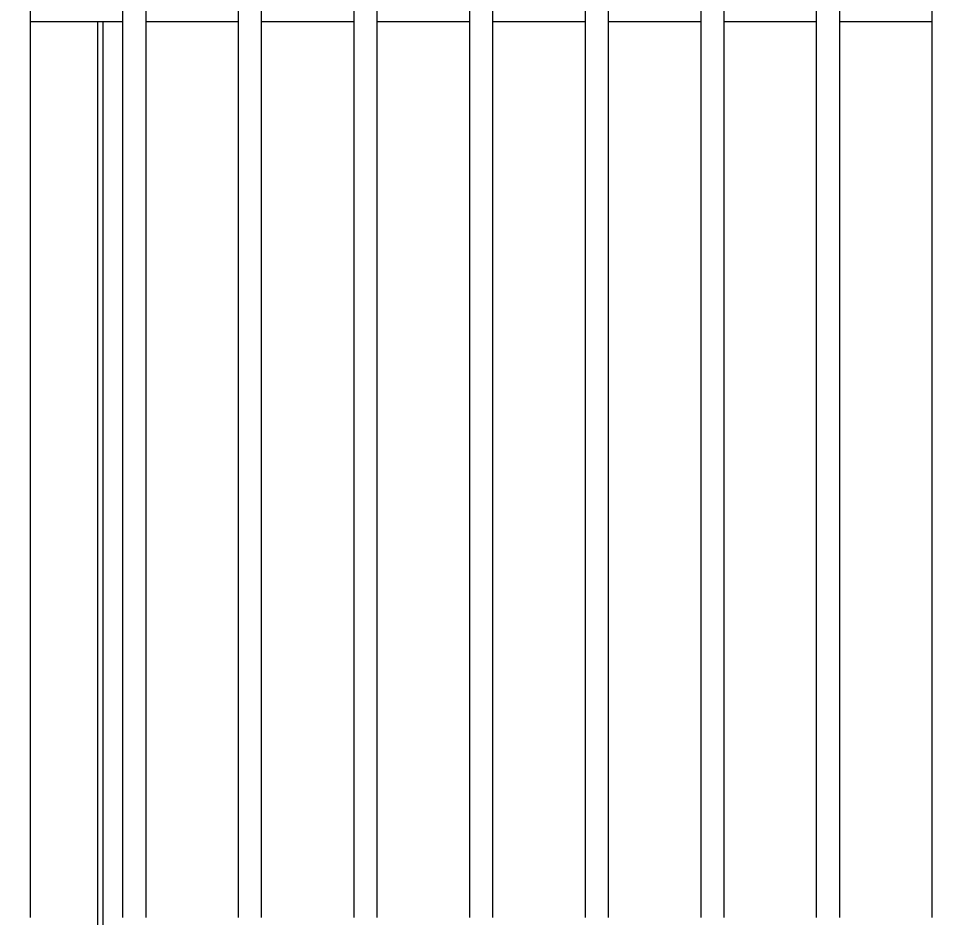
# Model space of a CAD drawing. Header units: metres. Extents: x -101133.8 to -101066.7, y -24899.3 to -24824.7.
# Drawn here: x -101102.4153 to -101102.3353, y -24841.4292 to -24841.3515 of the extents above; entities that cross this region are included whole.
import ezdxf

# ---------------------------------------------------------------- set-up
doc = ezdxf.new("R2010")
doc.units = ezdxf.units.M
doc.header["$LTSCALE"] = 0.2
doc.header["$PDSIZE"] = -5
doc.layers.add('CMT-COTATION DIVERS', color=1, linetype='Continuous')
doc.layers.add('CMT-CVC-MATERIEL', color=30, linetype='Continuous')
doc.styles.get("Standard").update_dxf_attribs({"font": 'arial.ttf'})
doc.dimstyles.get("Standard").update_dxf_attribs({"dimtxt": 0.18, "dimasz": 0.18, "dimexe": 0.18, "dimexo": 0.0625, "dimgap": 0.09, "dimtad": 0, "dimtih": 1, "dimtoh": 1, "dimdec": 4, "dimzin": 0, "dimdsep": 46, "dimtxsty": 'Standard', "dimcen": 0.09, "dimadec": 0, "dimazin": 0, "dimtfac": 1, "dimtdec": 4, "dimtofl": 0, "dimtmove": 0, "dimatfit": 3, "dimfxl": 1, "dimtolj": 1, "dimtzin": 0, "dimarcsym": 0})

# ---------------------------------------------------------------- blocks, each defined once
blk = doc.blocks.new('Cassette 600x600')
at = {"linetype": 'Continuous', "lineweight": 13}
for p, q in [((-20143.73, 187.005), (-20417.73, 187.005)), ((-20340.23, 179.005), (-20340.23, 187.005)), ((-20443.73, 181.155), (-20340.23, 181.155)), ((-20443.73, 180.695), (-20340.23, 180.695)), ((-20143.73, 179.005), (-20417.73, 179.005)), ((-20143.73, 177.005), (-20417.73, 177.005)), ((-20340.23, 169.005), (-20340.23, 177.005)), ((-20143.73, 169.005), (-20417.73, 169.005)), ((-20143.73, 167.005), (-20417.73, 167.005)), ((-20340.23, 159.005), (-20340.23, 167.005)), ((-20143.73, 159.005), (-20417.73, 159.005)), ((-20143.73, 157.005), (-20417.73, 157.005)), ((-20340.23, 149.005), (-20340.23, 157.005)), ((-20143.73, 149.005), (-20417.73, 149.005)), ((-20143.73, 147.005), (-20417.73, 147.005)), ((-20340.23, 139.005), (-20340.23, 147.005)), ((-20143.73, 139.005), (-20417.73, 139.005)), ((-20143.73, 137.005), (-20417.73, 137.005)), ((-20340.23, 129.005), (-20340.23, 137.005)), ((-20143.73, 129.005), (-20417.73, 129.005)), ((-20143.73, 127.005), (-20417.73, 127.005)), ((-20340.23, 119.005), (-20340.23, 127.005)), ((-20143.73, 119.005), (-20417.73, 119.005)), ((-20143.73, 117.005), (-20417.73, 117.005)), ((-20340.23, 109.005), (-20340.23, 117.005)), ((-20143.73, 109.005), (-20417.73, 109.005))]:
    blk.add_line(p, q, dxfattribs=at)
blk = doc.blocks.new('COT-45')
at = {"color": 0}
for p, q in [((0, -1), (0, 1)), ((-1, 0), (1, 0))]:
    blk.add_line(p, q, dxfattribs=at)
at = {"color": 0, "const_width": 0.4}
blk.add_lwpolyline([(-0.4419, -0.4419), (0.4419, 0.4419)], dxfattribs=at)
blk = doc.blocks.new('*D100')
at = {"layer": 'CMT-COTATION DIVERS', "color": 0, "lineweight": -2}
for p, q in [((-101102.471599, -24841.750159), (-101102.471599, -24840.959543)), ((-101100.543309, -24841.750159), (-101100.543309, -24840.959543)), ((-101102.446599, -24841.009543), (-101100.568309, -24841.009543))]:
    blk.add_line(p, q, dxfattribs=at)
at = {"layer": 'Defpoints', "color": 0, "lineweight": 15}
for p in [(-101100.543309, -24841.009543), (-101102.471599, -24841.780159), (-101100.543309, -24841.780159)]:
    blk.add_point(p, dxfattribs=at)
at = {"layer": 'CMT-COTATION DIVERS', "color": 0, "lineweight": -2, "xscale": 0.025, "yscale": 0.025, "zscale": 0.025, "rotation": 180}
blk.add_blockref('COT-45', (-101102.471599, -24841.009543), dxfattribs=at)
at = {"layer": 'CMT-COTATION DIVERS', "color": 0, "lineweight": -2, "xscale": 0.025, "yscale": 0.025, "zscale": 0.025}
blk.add_blockref('COT-45', (-101100.543309, -24841.009543), dxfattribs=at)
at = {"layer": 'CMT-COTATION DIVERS', "color": 0, "lineweight": 15, "insert": (-101101.507454, -24840.933725), "char_height": 0.075, "attachment_point": 5}
blk.add_mtext('\\A1;193', dxfattribs=at)

msp = doc.modelspace()

# ---------------------------------------------------------------- block references
at = {"layer": 'CMT-CVC-MATERIEL', "xscale": 0.001, "yscale": 0.001, "zscale": 0.001, "rotation": 90}
msp.add_blockref('Cassette 600x600', (-101102.227275, -24821.011513), dxfattribs=at)

# ---------------------------------------------------------------- dimensions: what is measured, and where the dimension line sits
at = {"layer": 'CMT-COTATION DIVERS', "lineweight": 15}
dim = msp.add_linear_dim(base=(-101100.543309, -24841.009543), p1=(-101102.471599, -24841.780159), p2=(-101100.543309, -24841.780159), dimstyle='Standard', override={"dimscale": 0.05, "dimtxt": 1.5, "dimasz": 0.5, "dimexe": 1, "dimexo": 0.6, "dimgap": 0.75, "dimtad": 1, "dimtih": 0, "dimtoh": 0, "dimdec": 0, "dimlfac": 100, "dimblk": 'COT-45', "dimcen": 0, "dimadec": 2, "dimazin": 2, "dimtdec": 2, "dimtix": 1, "dimtmove": 1, "dimfrac": 1}, dxfattribs=at)
dim.commit()
dim.dimension.update_dxf_attribs({"geometry": '*D100', "text_midpoint": (-101101.507454, -24840.933725)})

doc.saveas('drawing.dxf')
